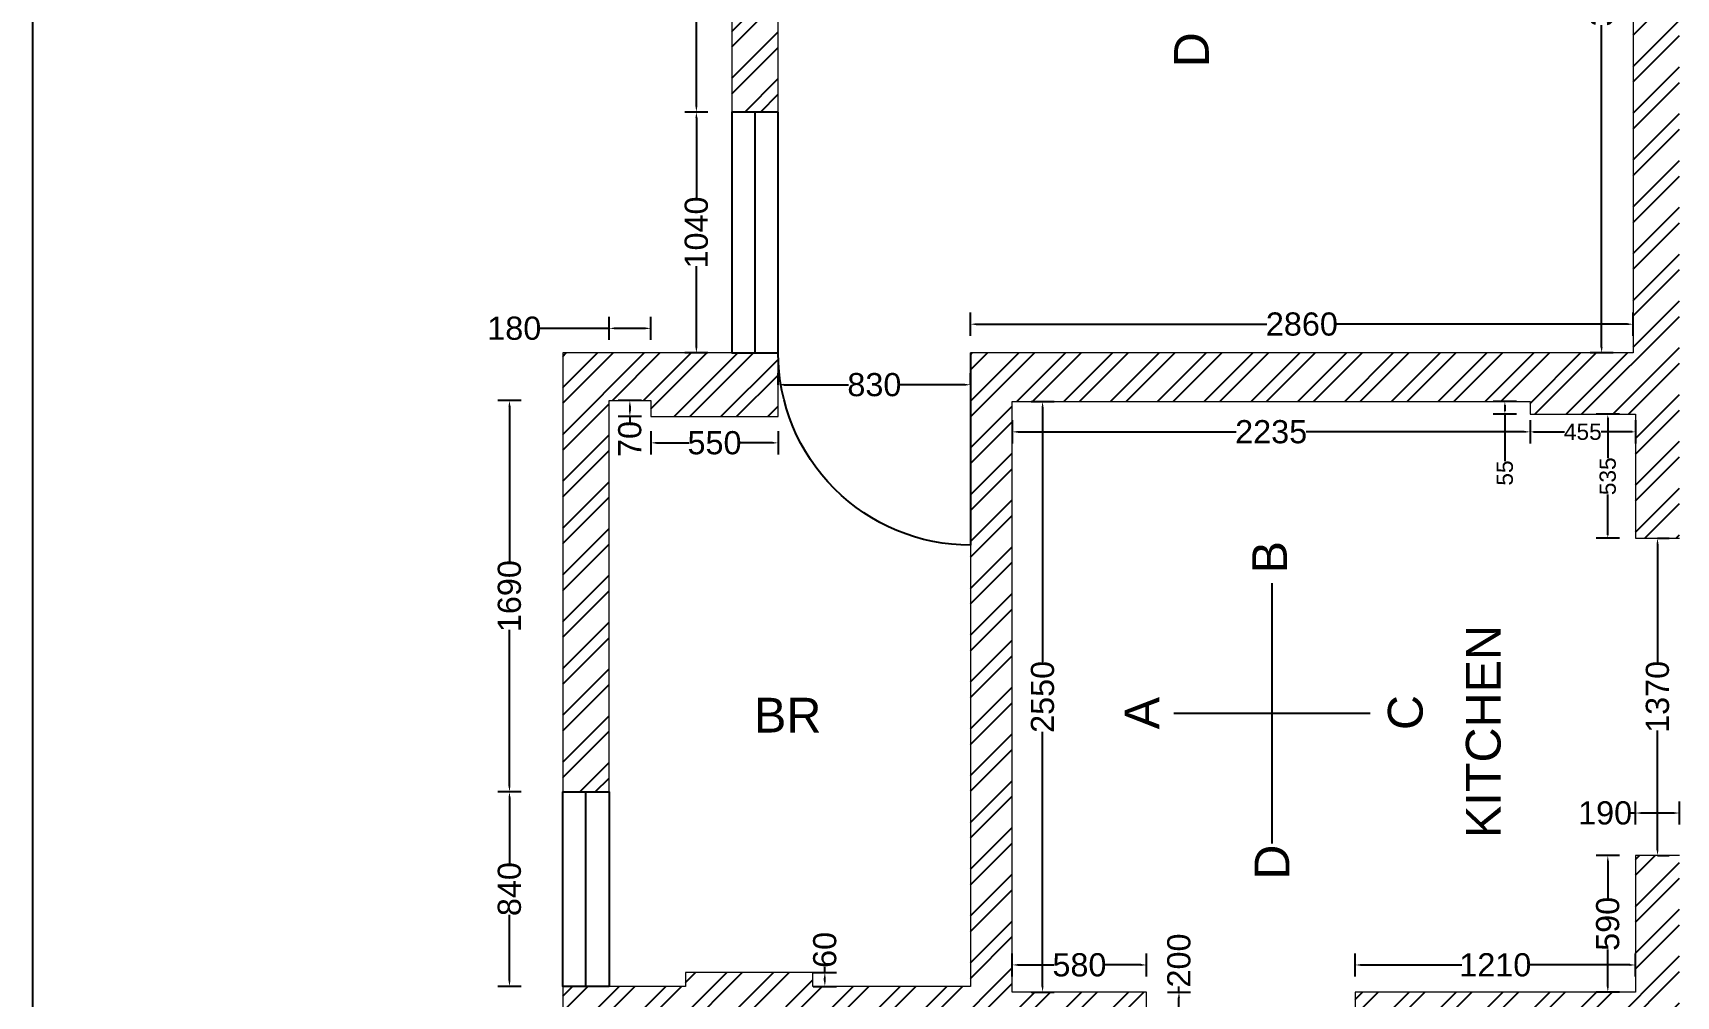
# Model space of a CAD drawing. Header units: millimetres. Extents: x 320648 to 374874, y 181010 to 214614.
# Drawn here: x 320648 to 327740, y 202021 to 206180 of the extents above; entities that cross this region are included whole.
import ezdxf

# ---------------------------------------------------------------- set-up
doc = ezdxf.new("R2010")
doc.units = ezdxf.units.MM
doc.layers.get('0').update_dxf_attribs({"color": 255})
doc.layers.get('Defpoints').update_dxf_attribs({"color": 2})
for name, color, linetype in [('DOOR', 1, 'Continuous'), ('E', 3, 'Continuous'), ('WINDOW', 5, 'Continuous')]:
    doc.layers.add(name, color=color, linetype=linetype)
doc.layers.add('ELIVATION', color=255, linetype='Continuous', lineweight=18)
doc.layers.add('LS_DR_ELECTRICAL', color=1, linetype='Continuous', lineweight=0)
doc.styles.get("Standard").update_dxf_attribs({"font": 'arial.ttf'})
doc.dimstyles.new('ISO-25', dxfattribs={"dimtxt": 100, "dimasz": 25, "dimexe": 50, "dimexo": 1, "dimtad": 0, "dimdec": 0, "dimdsep": 46, "dimtxsty": 'Standard', "dimcen": 2.5, "dimclrd": 2, "dimclre": 252, "dimclrt": 1, "dimadec": 0, "dimazin": 0, "dimtfac": 1, "dimtdec": 0, "dimtmove": 0, "dimatfit": 3, "dimfxl": 50, "dimfxlon": 1, "dimarcsym": 0})

# ---------------------------------------------------------------- blocks, each defined once
blk = doc.blocks.new('*D30')
at = {"layer": 'Defpoints', "color": 0, "ltscale": 2, "transparency": 16777216}
for p in [(324694.7, 204922.6), (324694.7, 204798.5), (327554.7, 204798.5)]:
    blk.add_point(p, dxfattribs=at)
at = {"layer": 'ELIVATION', "color": 252, "lineweight": -2, "ltscale": 2, "transparency": 16777216}
for p, q in [((324694.7, 204872.6), (324694.7, 204972.6)), ((327554.7, 204872.6), (327554.7, 204972.6))]:
    blk.add_line(p, q, dxfattribs=at)
at = {"layer": 'ELIVATION', "color": 2, "lineweight": -2, "ltscale": 2, "transparency": 16777216}
for p, q in [((324719.7, 204922.6), (325974.1, 204922.6)), ((327529.7, 204922.6), (326275.3, 204922.6))]:
    blk.add_line(p, q, dxfattribs=at)
at = {"layer": 'ELIVATION', "color": 2, "ltscale": 2, "transparency": 16777216}
for points in [[(324719.7, 204926.8), (324719.7, 204918.5), (324694.7, 204922.6)], [(327529.7, 204926.8), (327529.7, 204918.5), (327554.7, 204922.6)]]:
    blk.add_solid(points, dxfattribs=at)
at = {"layer": 'ELIVATION', "color": 1, "ltscale": 2, "transparency": 16777216, "insert": (326124.7, 204922.6), "char_height": 100, "attachment_point": 5}
blk.add_mtext('2860', dxfattribs=at)
blk = doc.blocks.new('*D31')
at = {"layer": 'Defpoints', "color": 0, "ltscale": 2, "transparency": 16777216}
for p in [(327554.7, 207928.5), (327418.4, 204798.5), (327554.7, 204798.5)]:
    blk.add_point(p, dxfattribs=at)
at = {"layer": 'ELIVATION', "color": 252, "lineweight": -2, "ltscale": 2, "transparency": 16777216}
for p, q in [((327468.4, 207928.5), (327368.4, 207928.5)), ((327468.4, 204798.5), (327368.4, 204798.5))]:
    blk.add_line(p, q, dxfattribs=at)
at = {"layer": 'ELIVATION', "color": 2, "lineweight": -2, "ltscale": 2, "transparency": 16777216}
for p, q in [((327418.4, 207903.5), (327418.4, 206513.3)), ((327418.4, 204823.5), (327418.4, 206213.8))]:
    blk.add_line(p, q, dxfattribs=at)
at = {"layer": 'ELIVATION', "color": 2, "ltscale": 2, "transparency": 16777216}
for points in [[(327414.2, 207903.5), (327422.6, 207903.5), (327418.4, 207928.5)], [(327414.2, 204823.5), (327422.6, 204823.5), (327418.4, 204798.5)]]:
    blk.add_solid(points, dxfattribs=at)
at = {"layer": 'ELIVATION', "color": 1, "ltscale": 2, "transparency": 16777216, "insert": (327418.4, 206363.5), "char_height": 100, "attachment_point": 5, "rotation": 90}
blk.add_mtext('3130', dxfattribs=at)
blk = doc.blocks.new('*D32')
at = {"layer": 'Defpoints', "color": 0, "ltscale": 2, "transparency": 16777216}
for p in [(323864.7, 204661), (324694.7, 204661), (324694.7, 204661)]:
    blk.add_point(p, dxfattribs=at)
at = {"layer": 'ELIVATION', "color": 252, "lineweight": -2, "ltscale": 2, "transparency": 16777216}
for p, q in [((323864.7, 204661), (323864.7, 204711)), ((324694.7, 204661), (324694.7, 204711))]:
    blk.add_line(p, q, dxfattribs=at)
at = {"layer": 'ELIVATION', "color": 2, "lineweight": -2, "ltscale": 2, "transparency": 16777216}
for p, q in [((323889.7, 204661), (324168.7, 204661)), ((324669.7, 204661), (324390.7, 204661))]:
    blk.add_line(p, q, dxfattribs=at)
at = {"layer": 'ELIVATION', "color": 2, "ltscale": 2, "transparency": 16777216}
for points in [[(323889.7, 204665.2), (323889.7, 204656.9), (323864.7, 204661)], [(324669.7, 204665.2), (324669.7, 204656.9), (324694.7, 204661)]]:
    blk.add_solid(points, dxfattribs=at)
at = {"layer": 'ELIVATION', "color": 1, "ltscale": 2, "transparency": 16777216, "insert": (324279.7, 204661), "char_height": 100, "attachment_point": 5}
blk.add_mtext('830', dxfattribs=at)
blk = doc.blocks.new('*D33')
at = {"layer": 'Defpoints', "color": 0, "ltscale": 2, "transparency": 16777216}
for p in [(323511.6, 205838.5), (323664.7, 205838.5), (323664.7, 204798.5)]:
    blk.add_point(p, dxfattribs=at)
at = {"layer": 'ELIVATION', "color": 252, "lineweight": -2, "ltscale": 2, "transparency": 16777216}
for p, q in [((323561.6, 205838.5), (323461.6, 205838.5)), ((323561.6, 204798.5), (323461.6, 204798.5))]:
    blk.add_line(p, q, dxfattribs=at)
at = {"layer": 'ELIVATION', "color": 2, "lineweight": -2, "ltscale": 2, "transparency": 16777216}
for p, q in [((323511.6, 205813.5), (323511.6, 205463.6)), ((323511.6, 204823.5), (323511.6, 205173.5))]:
    blk.add_line(p, q, dxfattribs=at)
at = {"layer": 'ELIVATION', "color": 2, "ltscale": 2, "transparency": 16777216}
for points in [[(323507.4, 205813.5), (323515.7, 205813.5), (323511.6, 205838.5)], [(323507.4, 204823.5), (323515.7, 204823.5), (323511.6, 204798.5)]]:
    blk.add_solid(points, dxfattribs=at)
at = {"layer": 'ELIVATION', "color": 1, "ltscale": 2, "transparency": 16777216, "insert": (323511.6, 205318.5), "char_height": 100, "attachment_point": 5, "rotation": 90}
blk.add_mtext('1040', dxfattribs=at)
blk = doc.blocks.new('*D34')
at = {"layer": 'Defpoints', "color": 0, "ltscale": 2, "transparency": 16777216}
for p in [(323664.7, 207653.5), (323511.6, 205838.5), (323664.7, 205838.5)]:
    blk.add_point(p, dxfattribs=at)
at = {"layer": 'ELIVATION', "color": 252, "lineweight": -2, "ltscale": 2, "transparency": 16777216}
for p, q in [((323561.6, 207653.5), (323461.6, 207653.5)), ((323561.6, 205838.5), (323461.6, 205838.5))]:
    blk.add_line(p, q, dxfattribs=at)
at = {"layer": 'ELIVATION', "color": 2, "lineweight": -2, "ltscale": 2, "transparency": 16777216}
for p, q in [((323511.6, 207628.5), (323511.6, 206891.6)), ((323511.6, 205863.5), (323511.6, 206600.4))]:
    blk.add_line(p, q, dxfattribs=at)
at = {"layer": 'ELIVATION', "color": 2, "ltscale": 2, "transparency": 16777216}
for points in [[(323507.4, 207628.5), (323515.7, 207628.5), (323511.6, 207653.5)], [(323507.4, 205863.5), (323515.7, 205863.5), (323511.6, 205838.5)]]:
    blk.add_solid(points, dxfattribs=at)
at = {"layer": 'ELIVATION', "color": 1, "ltscale": 2, "transparency": 16777216, "insert": (323511.6, 206746), "char_height": 100, "attachment_point": 5, "rotation": 90}
blk.add_mtext('1815', dxfattribs=at)
blk = doc.blocks.new('*D45')
at = {"layer": 'Defpoints', "color": 0, "ltscale": 2, "transparency": 16777216}
for p in [(323314.7, 204523.5), (323864.7, 204523.5), (323314.7, 204410.1)]:
    blk.add_point(p, dxfattribs=at)
at = {"layer": 'ELIVATION', "color": 252, "lineweight": -2, "ltscale": 2, "transparency": 16777216}
for p, q in [((323314.7, 204460.1), (323314.7, 204360.1)), ((323864.7, 204460.1), (323864.7, 204360.1))]:
    blk.add_line(p, q, dxfattribs=at)
at = {"layer": 'ELIVATION', "color": 2, "lineweight": -2, "ltscale": 2, "transparency": 16777216}
for p, q in [((323339.7, 204410.1), (323478.8, 204410.1)), ((323839.7, 204410.1), (323700.6, 204410.1))]:
    blk.add_line(p, q, dxfattribs=at)
at = {"layer": 'ELIVATION', "color": 2, "ltscale": 2, "transparency": 16777216}
for points in [[(323339.7, 204414.3), (323339.7, 204406), (323314.7, 204410.1)], [(323839.7, 204414.3), (323839.7, 204406), (323864.7, 204410.1)]]:
    blk.add_solid(points, dxfattribs=at)
at = {"layer": 'ELIVATION', "color": 1, "ltscale": 2, "transparency": 16777216, "insert": (323589.7, 204410.1), "char_height": 100, "attachment_point": 5}
blk.add_mtext('550', dxfattribs=at)
blk = doc.blocks.new('*D46')
at = {"layer": 'Defpoints', "color": 0, "ltscale": 2, "transparency": 16777216}
for p in [(323134.7, 204904.6), (323134.7, 204593.5), (323314.7, 204593.5)]:
    blk.add_point(p, dxfattribs=at)
at = {"layer": 'ELIVATION', "color": 2, "lineweight": -2, "ltscale": 2, "transparency": 16777216}
for p, q in [((323134.7, 204904.6), (322831.7, 204904.6)), ((323289.7, 204904.6), (323159.7, 204904.6))]:
    blk.add_line(p, q, dxfattribs=at)
at = {"layer": 'ELIVATION', "color": 252, "lineweight": -2, "ltscale": 2, "transparency": 16777216}
for p, q in [((323134.7, 204854.6), (323134.7, 204954.6)), ((323314.7, 204854.6), (323314.7, 204954.6))]:
    blk.add_line(p, q, dxfattribs=at)
at = {"layer": 'ELIVATION', "color": 2, "ltscale": 2, "transparency": 16777216}
for points in [[(323159.7, 204908.8), (323159.7, 204900.5), (323134.7, 204904.6)], [(323289.7, 204908.8), (323289.7, 204900.5), (323314.7, 204904.6)]]:
    blk.add_solid(points, dxfattribs=at)
at = {"layer": 'ELIVATION', "color": 1, "ltscale": 2, "transparency": 16777216, "insert": (322725.5, 204904.6), "char_height": 100, "attachment_point": 5}
blk.add_mtext('180', dxfattribs=at)
blk = doc.blocks.new('*D47')
at = {"layer": 'Defpoints', "color": 0, "ltscale": 2, "transparency": 16777216}
for p in [(323134.7, 204593.5), (322704.8, 202903.5), (323134.7, 202903.5)]:
    blk.add_point(p, dxfattribs=at)
at = {"layer": 'ELIVATION', "color": 252, "lineweight": -2, "ltscale": 2, "transparency": 16777216}
for p, q in [((322754.8, 204593.5), (322654.8, 204593.5)), ((322754.8, 202903.5), (322654.8, 202903.5))]:
    blk.add_line(p, q, dxfattribs=at)
at = {"layer": 'ELIVATION', "color": 2, "lineweight": -2, "ltscale": 2, "transparency": 16777216}
for p, q in [((322704.8, 204568.5), (322704.8, 203893.6)), ((322704.8, 202928.5), (322704.8, 203603.5))]:
    blk.add_line(p, q, dxfattribs=at)
at = {"layer": 'ELIVATION', "color": 2, "ltscale": 2, "transparency": 16777216}
for points in [[(322700.6, 204568.5), (322709, 204568.5), (322704.8, 204593.5)], [(322700.6, 202928.5), (322709, 202928.5), (322704.8, 202903.5)]]:
    blk.add_solid(points, dxfattribs=at)
at = {"layer": 'ELIVATION', "color": 1, "ltscale": 2, "transparency": 16777216, "insert": (322704.8, 203748.5), "char_height": 100, "attachment_point": 5, "rotation": 90}
blk.add_mtext('1690', dxfattribs=at)
blk = doc.blocks.new('*D48')
at = {"layer": 'Defpoints', "color": 0, "ltscale": 2, "transparency": 16777216}
for p in [(322704.8, 202903.5), (323134.7, 202903.5), (323134.7, 202063.5)]:
    blk.add_point(p, dxfattribs=at)
at = {"layer": 'ELIVATION', "color": 252, "lineweight": -2, "ltscale": 2, "transparency": 16777216}
for p, q in [((322754.8, 202903.5), (322654.8, 202903.5)), ((322754.8, 202063.5), (322654.8, 202063.5))]:
    blk.add_line(p, q, dxfattribs=at)
at = {"layer": 'ELIVATION', "color": 2, "lineweight": -2, "ltscale": 2, "transparency": 16777216}
for p, q in [((322704.8, 202878.5), (322704.8, 202594.5)), ((322704.8, 202088.5), (322704.8, 202372.5))]:
    blk.add_line(p, q, dxfattribs=at)
at = {"layer": 'ELIVATION', "color": 2, "ltscale": 2, "transparency": 16777216}
for points in [[(322700.6, 202878.5), (322709, 202878.5), (322704.8, 202903.5)], [(322700.6, 202088.5), (322709, 202088.5), (322704.8, 202063.5)]]:
    blk.add_solid(points, dxfattribs=at)
at = {"layer": 'ELIVATION', "color": 1, "ltscale": 2, "transparency": 16777216, "insert": (322704.8, 202483.5), "char_height": 100, "attachment_point": 5, "rotation": 90}
blk.add_mtext('840', dxfattribs=at)
blk = doc.blocks.new('*D49')
at = {"layer": 'Defpoints', "color": 0, "ltscale": 2, "transparency": 16777216}
for p in [(323134.7, 202063.5), (323464.7, 202063.5), (323464.7, 201669.8)]:
    blk.add_point(p, dxfattribs=at)
at = {"layer": 'ELIVATION', "color": 252, "lineweight": -2, "ltscale": 2, "transparency": 16777216}
for p, q in [((323134.7, 201719.8), (323134.7, 201619.8)), ((323464.7, 201719.8), (323464.7, 201619.8))]:
    blk.add_line(p, q, dxfattribs=at)
at = {"layer": 'ELIVATION', "color": 2, "lineweight": -2, "ltscale": 2, "transparency": 16777216}
for p, q in [((323159.7, 201669.8), (323188.8, 201669.8)), ((323439.7, 201669.8), (323410.6, 201669.8))]:
    blk.add_line(p, q, dxfattribs=at)
at = {"layer": 'ELIVATION', "color": 2, "ltscale": 2, "transparency": 16777216}
for points in [[(323159.7, 201674), (323159.7, 201665.6), (323134.7, 201669.8)], [(323439.7, 201674), (323439.7, 201665.6), (323464.7, 201669.8)]]:
    blk.add_solid(points, dxfattribs=at)
at = {"layer": 'ELIVATION', "color": 1, "ltscale": 2, "transparency": 16777216, "insert": (323299.7, 201669.8), "char_height": 100, "attachment_point": 5}
blk.add_mtext('330', dxfattribs=at)
blk = doc.blocks.new('*D50')
at = {"layer": 'Defpoints', "color": 0, "ltscale": 2, "transparency": 16777216}
for p in [(324014.7, 202063.5), (324694.7, 202063.5), (324694.7, 201669.8)]:
    blk.add_point(p, dxfattribs=at)
at = {"layer": 'ELIVATION', "color": 252, "lineweight": -2, "ltscale": 2, "transparency": 16777216}
for p, q in [((324014.7, 201719.8), (324014.7, 201619.8)), ((324694.7, 201719.8), (324694.7, 201619.8))]:
    blk.add_line(p, q, dxfattribs=at)
at = {"layer": 'ELIVATION', "color": 2, "lineweight": -2, "ltscale": 2, "transparency": 16777216}
for p, q in [((324039.7, 201669.8), (324243.5, 201669.8)), ((324669.7, 201669.8), (324465.9, 201669.8))]:
    blk.add_line(p, q, dxfattribs=at)
at = {"layer": 'ELIVATION', "color": 2, "ltscale": 2, "transparency": 16777216}
for points in [[(324039.7, 201674), (324039.7, 201665.6), (324014.7, 201669.8)], [(324669.7, 201674), (324669.7, 201665.6), (324694.7, 201669.8)]]:
    blk.add_solid(points, dxfattribs=at)
at = {"layer": 'ELIVATION', "color": 1, "ltscale": 2, "transparency": 16777216, "insert": (324354.7, 201669.8), "char_height": 100, "attachment_point": 5}
blk.add_mtext('680', dxfattribs=at)
blk = doc.blocks.new('*D51')
at = {"layer": 'Defpoints', "color": 0, "ltscale": 2, "transparency": 16777216}
for p in [(324014.7, 202123.5), (324014.7, 202063.5), (324065.9, 202123.5)]:
    blk.add_point(p, dxfattribs=at)
at = {"layer": 'ELIVATION', "color": 2, "lineweight": -2, "ltscale": 2, "transparency": 16777216}
for p, q in [((324065.9, 202123.5), (324065.9, 202148.5)), ((324065.9, 202088.5), (324065.9, 202098.5))]:
    blk.add_line(p, q, dxfattribs=at)
at = {"layer": 'ELIVATION', "color": 252, "lineweight": -2, "ltscale": 2, "transparency": 16777216}
for p, q in [((324015.9, 202123.5), (324115.9, 202123.5)), ((324015.9, 202063.5), (324115.9, 202063.5))]:
    blk.add_line(p, q, dxfattribs=at)
at = {"layer": 'ELIVATION', "color": 2, "ltscale": 2, "transparency": 16777216}
for points in [[(324061.7, 202098.5), (324070, 202098.5), (324065.9, 202123.5)], [(324061.7, 202088.5), (324070, 202088.5), (324065.9, 202063.5)]]:
    blk.add_solid(points, dxfattribs=at)
at = {"layer": 'ELIVATION', "color": 1, "ltscale": 2, "transparency": 16777216, "insert": (324065.9, 202220.9), "char_height": 100, "attachment_point": 5, "rotation": 90}
blk.add_mtext('60', dxfattribs=at)
blk = doc.blocks.new('*D52')
at = {"layer": 'Defpoints', "color": 0, "ltscale": 2, "transparency": 16777216}
for p in [(323314.7, 204593.5), (323224.4, 204523.5), (323314.7, 204523.5)]:
    blk.add_point(p, dxfattribs=at)
at = {"layer": 'ELIVATION', "color": 252, "lineweight": -2, "ltscale": 2, "transparency": 16777216}
for p, q in [((323274.4, 204593.5), (323174.4, 204593.5)), ((323274.4, 204523.5), (323174.4, 204523.5))]:
    blk.add_line(p, q, dxfattribs=at)
at = {"layer": 'ELIVATION', "color": 2, "lineweight": -2, "ltscale": 2, "transparency": 16777216}
for p, q in [((323224.4, 204568.5), (323224.4, 204548.5)), ((323224.4, 204523.5), (323224.4, 204498.5))]:
    blk.add_line(p, q, dxfattribs=at)
at = {"layer": 'ELIVATION', "color": 2, "ltscale": 2, "transparency": 16777216}
for points in [[(323220.2, 204568.5), (323228.5, 204568.5), (323224.4, 204593.5)], [(323220.2, 204548.5), (323228.5, 204548.5), (323224.4, 204523.5)]]:
    blk.add_solid(points, dxfattribs=at)
at = {"layer": 'ELIVATION', "color": 1, "ltscale": 2, "transparency": 16777216, "insert": (323224.4, 204426.9), "char_height": 100, "attachment_point": 5, "rotation": 90}
blk.add_mtext('70', dxfattribs=at)
blk = doc.blocks.new('*D53')
at = {"layer": 'Defpoints', "color": 0, "ltscale": 2, "transparency": 16777216}
for p in [(324874.7, 204588.5), (325005.7, 204588.5), (324874.7, 202038.5)]:
    blk.add_point(p, dxfattribs=at)
at = {"layer": 'ELIVATION', "color": 252, "lineweight": -2, "ltscale": 2, "transparency": 16777216}
for p, q in [((324955.7, 204588.5), (325055.7, 204588.5)), ((324955.7, 202038.5), (325055.7, 202038.5))]:
    blk.add_line(p, q, dxfattribs=at)
at = {"layer": 'ELIVATION', "color": 2, "lineweight": -2, "ltscale": 2, "transparency": 16777216}
for p, q in [((325005.7, 204563.5), (325005.7, 203464.2)), ((325005.7, 202063.5), (325005.7, 203162.9))]:
    blk.add_line(p, q, dxfattribs=at)
at = {"layer": 'ELIVATION', "color": 2, "ltscale": 2, "transparency": 16777216}
for points in [[(325001.5, 204563.5), (325009.9, 204563.5), (325005.7, 204588.5)], [(325001.5, 202063.5), (325009.9, 202063.5), (325005.7, 202038.5)]]:
    blk.add_solid(points, dxfattribs=at)
at = {"layer": 'ELIVATION', "color": 1, "ltscale": 2, "transparency": 16777216, "insert": (325005.7, 203313.5), "char_height": 100, "attachment_point": 5, "rotation": 90}
blk.add_mtext('2550', dxfattribs=at)
blk = doc.blocks.new('*D54')
at = {"layer": 'Defpoints', "color": 0, "ltscale": 2, "transparency": 16777216}
for p in [(327109.7, 204533.5), (327564.7, 204533.5), (327109.7, 204457.7)]:
    blk.add_point(p, dxfattribs=at)
at = {"layer": 'ELIVATION', "color": 252, "lineweight": -2, "ltscale": 2, "transparency": 16777216}
for p, q in [((327109.7, 204507.7), (327109.7, 204407.7)), ((327564.7, 204507.7), (327564.7, 204407.7))]:
    blk.add_line(p, q, dxfattribs=at)
at = {"layer": 'ELIVATION', "color": 2, "lineweight": -2, "ltscale": 2, "transparency": 16777216}
for p, q in [((327124.7, 204457.7), (327257.6, 204457.7)), ((327549.7, 204457.7), (327416.8, 204457.7))]:
    blk.add_line(p, q, dxfattribs=at)
at = {"layer": 'ELIVATION', "color": 2, "ltscale": 2, "transparency": 16777216}
for points in [[(327124.7, 204460.2), (327124.7, 204455.2), (327109.7, 204457.7)], [(327549.7, 204460.2), (327549.7, 204455.2), (327564.7, 204457.7)]]:
    blk.add_solid(points, dxfattribs=at)
at = {"layer": 'ELIVATION', "color": 1, "ltscale": 2, "transparency": 16777216, "insert": (327337.2, 204457.7), "char_height": 70, "attachment_point": 5}
blk.add_mtext('455', dxfattribs=at)
blk = doc.blocks.new('*D55')
at = {"layer": 'Defpoints', "color": 0, "ltscale": 2, "transparency": 16777216}
for p in [(324874.7, 204588.5), (327109.7, 204588.5), (324874.7, 204457.7)]:
    blk.add_point(p, dxfattribs=at)
at = {"layer": 'ELIVATION', "color": 252, "lineweight": -2, "ltscale": 2, "transparency": 16777216}
for p, q in [((324874.7, 204507.7), (324874.7, 204407.7)), ((327109.7, 204507.7), (327109.7, 204407.7))]:
    blk.add_line(p, q, dxfattribs=at)
at = {"layer": 'ELIVATION', "color": 2, "lineweight": -2, "ltscale": 2, "transparency": 16777216}
for p, q in [((324899.7, 204457.7), (325841, 204457.7)), ((327084.7, 204457.7), (326143.4, 204457.7))]:
    blk.add_line(p, q, dxfattribs=at)
at = {"layer": 'ELIVATION', "color": 2, "ltscale": 2, "transparency": 16777216}
for points in [[(324899.7, 204461.9), (324899.7, 204453.5), (324874.7, 204457.7)], [(327084.7, 204461.9), (327084.7, 204453.5), (327109.7, 204457.7)]]:
    blk.add_solid(points, dxfattribs=at)
at = {"layer": 'ELIVATION', "color": 1, "ltscale": 2, "transparency": 16777216, "insert": (325992.2, 204457.7), "char_height": 100, "attachment_point": 5}
blk.add_mtext('2235', dxfattribs=at)
blk = doc.blocks.new('*D56')
at = {"layer": 'Defpoints', "color": 0, "ltscale": 2, "transparency": 16777216}
for p in [(327000.8, 204588.5), (327109.7, 204588.5), (327109.7, 204533.5)]:
    blk.add_point(p, dxfattribs=at)
at = {"layer": 'ELIVATION', "color": 252, "lineweight": -2, "ltscale": 2, "transparency": 16777216}
for p, q in [((327050.8, 204588.5), (326950.8, 204588.5)), ((327050.8, 204533.5), (326950.8, 204533.5))]:
    blk.add_line(p, q, dxfattribs=at)
at = {"layer": 'ELIVATION', "color": 2, "lineweight": -2, "ltscale": 2, "transparency": 16777216}
for p, q in [((327000.8, 204573.5), (327000.8, 204548.5)), ((327000.8, 204533.5), (327000.8, 204330.9))]:
    blk.add_line(p, q, dxfattribs=at)
at = {"layer": 'ELIVATION', "color": 2, "ltscale": 2, "transparency": 16777216}
for points in [[(326998.3, 204573.5), (327003.3, 204573.5), (327000.8, 204588.5)], [(326998.3, 204548.5), (327003.3, 204548.5), (327000.8, 204533.5)]]:
    blk.add_solid(points, dxfattribs=at)
at = {"layer": 'ELIVATION', "color": 1, "ltscale": 2, "transparency": 16777216, "insert": (327000.8, 204279.9), "char_height": 70, "attachment_point": 5, "rotation": 90}
blk.add_mtext('55', dxfattribs=at)
blk = doc.blocks.new('*D57')
at = {"layer": 'Defpoints', "color": 0, "ltscale": 2, "transparency": 16777216}
for p in [(327445, 204533.5), (327564.7, 204533.5), (327564.7, 203998.5)]:
    blk.add_point(p, dxfattribs=at)
at = {"layer": 'ELIVATION', "color": 252, "lineweight": -2, "ltscale": 2, "transparency": 16777216}
for p, q in [((327495, 204533.5), (327395, 204533.5)), ((327495, 203998.5), (327395, 203998.5))]:
    blk.add_line(p, q, dxfattribs=at)
at = {"layer": 'ELIVATION', "color": 2, "lineweight": -2, "ltscale": 2, "transparency": 16777216}
for p, q in [((327445, 204518.5), (327445, 204344.2)), ((327445, 204013.5), (327445, 204187.8))]:
    blk.add_line(p, q, dxfattribs=at)
at = {"layer": 'ELIVATION', "color": 2, "ltscale": 2, "transparency": 16777216}
for points in [[(327442.5, 204518.5), (327447.5, 204518.5), (327445, 204533.5)], [(327442.5, 204013.5), (327447.5, 204013.5), (327445, 203998.5)]]:
    blk.add_solid(points, dxfattribs=at)
at = {"layer": 'ELIVATION', "color": 1, "ltscale": 2, "transparency": 16777216, "insert": (327445, 204266), "char_height": 70, "attachment_point": 5, "rotation": 90}
blk.add_mtext('535', dxfattribs=at)
blk = doc.blocks.new('*D58')
at = {"layer": 'Defpoints', "color": 0, "ltscale": 2, "transparency": 16777216}
for p in [(324874.7, 202156), (324874.7, 202038.5), (325454.7, 202038.5)]:
    blk.add_point(p, dxfattribs=at)
at = {"layer": 'ELIVATION', "color": 252, "lineweight": -2, "ltscale": 2, "transparency": 16777216}
for p, q in [((324874.7, 202106), (324874.7, 202206)), ((325454.7, 202106), (325454.7, 202206))]:
    blk.add_line(p, q, dxfattribs=at)
at = {"layer": 'ELIVATION', "color": 2, "lineweight": -2, "ltscale": 2, "transparency": 16777216}
for p, q in [((324899.7, 202156), (325053.8, 202156)), ((325429.7, 202156), (325275.6, 202156))]:
    blk.add_line(p, q, dxfattribs=at)
at = {"layer": 'ELIVATION', "color": 2, "ltscale": 2, "transparency": 16777216}
for points in [[(324899.7, 202160.2), (324899.7, 202151.9), (324874.7, 202156)], [(325429.7, 202160.2), (325429.7, 202151.9), (325454.7, 202156)]]:
    blk.add_solid(points, dxfattribs=at)
at = {"layer": 'ELIVATION', "color": 1, "ltscale": 2, "transparency": 16777216, "insert": (325164.7, 202156), "char_height": 100, "attachment_point": 5}
blk.add_mtext('580', dxfattribs=at)
blk = doc.blocks.new('*D60')
at = {"layer": 'Defpoints', "color": 0, "ltscale": 2, "transparency": 16777216}
for p in [(326354.7, 202156), (326354.7, 202038.5), (327564.7, 202038.5)]:
    blk.add_point(p, dxfattribs=at)
at = {"layer": 'ELIVATION', "color": 252, "lineweight": -2, "ltscale": 2, "transparency": 16777216}
for p, q in [((326354.7, 202106), (326354.7, 202206)), ((327564.7, 202106), (327564.7, 202206))]:
    blk.add_line(p, q, dxfattribs=at)
at = {"layer": 'ELIVATION', "color": 2, "lineweight": -2, "ltscale": 2, "transparency": 16777216}
for p, q in [((326379.7, 202156), (326814.6, 202156)), ((327539.7, 202156), (327104.8, 202156))]:
    blk.add_line(p, q, dxfattribs=at)
at = {"layer": 'ELIVATION', "color": 2, "ltscale": 2, "transparency": 16777216}
for points in [[(326379.7, 202160.2), (326379.7, 202151.9), (326354.7, 202156)], [(327539.7, 202160.2), (327539.7, 202151.9), (327564.7, 202156)]]:
    blk.add_solid(points, dxfattribs=at)
at = {"layer": 'ELIVATION', "color": 1, "ltscale": 2, "transparency": 16777216, "insert": (326959.7, 202156), "char_height": 100, "attachment_point": 5}
blk.add_mtext('1210', dxfattribs=at)
blk = doc.blocks.new('*D61')
at = {"layer": 'Defpoints', "color": 0, "ltscale": 2, "transparency": 16777216}
for p in [(327445, 202628.5), (327564.7, 202628.5), (327564.7, 202038.5)]:
    blk.add_point(p, dxfattribs=at)
at = {"layer": 'ELIVATION', "color": 252, "lineweight": -2, "ltscale": 2, "transparency": 16777216}
for p, q in [((327495, 202628.5), (327395, 202628.5)), ((327495, 202038.5), (327395, 202038.5))]:
    blk.add_line(p, q, dxfattribs=at)
at = {"layer": 'ELIVATION', "color": 2, "lineweight": -2, "ltscale": 2, "transparency": 16777216}
for p, q in [((327445, 202603.5), (327445, 202444.5)), ((327445, 202063.5), (327445, 202222.6))]:
    blk.add_line(p, q, dxfattribs=at)
at = {"layer": 'ELIVATION', "color": 2, "ltscale": 2, "transparency": 16777216}
for points in [[(327440.9, 202603.5), (327449.2, 202603.5), (327445, 202628.5)], [(327440.9, 202063.5), (327449.2, 202063.5), (327445, 202038.5)]]:
    blk.add_solid(points, dxfattribs=at)
at = {"layer": 'ELIVATION', "color": 1, "ltscale": 2, "transparency": 16777216, "insert": (327445, 202333.5), "char_height": 100, "attachment_point": 5, "rotation": 90}
blk.add_mtext('590', dxfattribs=at)
blk = doc.blocks.new('*D62')
at = {"layer": 'Defpoints', "color": 0, "ltscale": 2, "transparency": 16777216}
for p in [(327659.7, 203998.5), (327659.7, 203998.5), (327659.7, 202628.5)]:
    blk.add_point(p, dxfattribs=at)
at = {"layer": 'ELIVATION', "color": 252, "lineweight": -2, "ltscale": 2, "transparency": 16777216}
for p, q in [((327659.7, 203998.5), (327709.7, 203998.5)), ((327659.7, 202628.5), (327709.7, 202628.5))]:
    blk.add_line(p, q, dxfattribs=at)
at = {"layer": 'ELIVATION', "color": 2, "lineweight": -2, "ltscale": 2, "transparency": 16777216}
for p, q in [((327659.7, 203973.5), (327659.7, 203458.6)), ((327659.7, 202653.5), (327659.7, 203168.5))]:
    blk.add_line(p, q, dxfattribs=at)
at = {"layer": 'ELIVATION', "color": 2, "ltscale": 2, "transparency": 16777216}
for points in [[(327655.5, 203973.5), (327663.9, 203973.5), (327659.7, 203998.5)], [(327655.5, 202653.5), (327663.9, 202653.5), (327659.7, 202628.5)]]:
    blk.add_solid(points, dxfattribs=at)
at = {"layer": 'ELIVATION', "color": 1, "ltscale": 2, "transparency": 16777216, "insert": (327659.7, 203313.5), "char_height": 100, "attachment_point": 5, "rotation": 90}
blk.add_mtext('1370', dxfattribs=at)
blk = doc.blocks.new('*D63')
at = {"layer": 'Defpoints', "color": 0, "ltscale": 2, "transparency": 16777216}
for p in [(327564.7, 202812), (327564.7, 202628.5), (327754.7, 202628.5)]:
    blk.add_point(p, dxfattribs=at)
at = {"layer": 'ELIVATION', "color": 252, "lineweight": -2, "ltscale": 2, "transparency": 16777216}
for p, q in [((327564.7, 202762), (327564.7, 202862)), ((327754.7, 202762), (327754.7, 202862))]:
    blk.add_line(p, q, dxfattribs=at)
at = {"layer": 'ELIVATION', "color": 2, "lineweight": -2, "ltscale": 2, "transparency": 16777216}
for p, q in [((327564.7, 202812), (327539.7, 202812)), ((327729.7, 202812), (327589.7, 202812))]:
    blk.add_line(p, q, dxfattribs=at)
at = {"layer": 'ELIVATION', "color": 2, "ltscale": 2, "transparency": 16777216}
for points in [[(327589.7, 202816.2), (327589.7, 202807.9), (327564.7, 202812)], [(327729.7, 202816.2), (327729.7, 202807.9), (327754.7, 202812)]]:
    blk.add_solid(points, dxfattribs=at)
at = {"layer": 'ELIVATION', "color": 1, "ltscale": 2, "transparency": 16777216, "insert": (327433.5, 202812), "char_height": 100, "attachment_point": 5}
blk.add_mtext('190', dxfattribs=at)
blk = doc.blocks.new('*D332')
at = {"layer": 'Defpoints', "color": 0, "ltscale": 2, "transparency": 16777216}
for p in [(325391.2, 202038.5), (325594.2, 202038.5), (325391.2, 201838.5)]:
    blk.add_point(p, dxfattribs=at)
at = {"layer": 'LS_DR_ELECTRICAL', "color": 2, "lineweight": -2, "ltscale": 2, "transparency": 16777216}
for p, q in [((325594.2, 202038.5), (325594.2, 202063.5)), ((325594.2, 201863.5), (325594.2, 202013.5))]:
    blk.add_line(p, q, dxfattribs=at)
at = {"layer": 'LS_DR_ELECTRICAL', "color": 252, "lineweight": -2, "ltscale": 2, "transparency": 16777216}
for p, q in [((325544.2, 202038.5), (325644.2, 202038.5)), ((325544.2, 201838.5), (325644.2, 201838.5))]:
    blk.add_line(p, q, dxfattribs=at)
at = {"layer": 'LS_DR_ELECTRICAL', "color": 2, "ltscale": 2, "transparency": 16777216}
for points in [[(325590, 202013.5), (325598.4, 202013.5), (325594.2, 202038.5)], [(325590, 201863.5), (325598.4, 201863.5), (325594.2, 201838.5)]]:
    blk.add_solid(points, dxfattribs=at)
at = {"layer": 'LS_DR_ELECTRICAL', "color": 1, "ltscale": 2, "transparency": 16777216, "insert": (325594.2, 202175.3), "char_height": 100, "attachment_point": 5, "rotation": 90}
blk.add_mtext('200', dxfattribs=at)
blk = doc.blocks.new('*D338')
at = {"layer": 'Defpoints', "color": 0, "ltscale": 2, "transparency": 16777216}
for p in [(323464.7, 202123.5), (324014.7, 202123.5), (324014.7, 201669.8)]:
    blk.add_point(p, dxfattribs=at)
at = {"layer": 'LS_DR_ELECTRICAL', "color": 252, "lineweight": -2, "ltscale": 2, "transparency": 16777216}
for p, q in [((323464.7, 201719.8), (323464.7, 201619.8)), ((324014.7, 201719.8), (324014.7, 201619.8))]:
    blk.add_line(p, q, dxfattribs=at)
at = {"layer": 'LS_DR_ELECTRICAL', "color": 2, "lineweight": -2, "ltscale": 2, "transparency": 16777216}
for p, q in [((323489.7, 201669.8), (323628.8, 201669.8)), ((323989.7, 201669.8), (323850.6, 201669.8))]:
    blk.add_line(p, q, dxfattribs=at)
at = {"layer": 'LS_DR_ELECTRICAL', "color": 2, "ltscale": 2, "transparency": 16777216}
for points in [[(323489.7, 201674), (323489.7, 201665.6), (323464.7, 201669.8)], [(323989.7, 201674), (323989.7, 201665.6), (324014.7, 201669.8)]]:
    blk.add_solid(points, dxfattribs=at)
at = {"layer": 'LS_DR_ELECTRICAL', "color": 1, "ltscale": 2, "transparency": 16777216, "insert": (323739.7, 201669.8), "char_height": 100, "attachment_point": 5}
blk.add_mtext('550', dxfattribs=at)

msp = doc.modelspace()

# ---------------------------------------------------------------- hatches: boundary and pattern name
at = {"layer": 'DOOR', "ltscale": 15}
h = msp.add_hatch(dxfattribs=at)
h.set_pattern_fill('ANSI32', color=251, scale=15)
h.set_pattern_definition([(45, (-18938.19, 57355.5), (-101.02788, 101.02788), []), (45, (-18870.83, 57355.5), (-101.02788, 101.02788), [])])
h.paths.add_polyline_path([(327754.7, 209918.5), (327754.7, 210118.5), (327554.7, 210118.5), (327554.7, 209782), (326804.7, 209782), (326804.7, 209598.5), (326804.7, 209088.5), (326804.7, 208888.5), (327124.7, 208888.5), (327124.7, 208828.5), (327754.7, 208828.5)])
h.paths.add_polyline_path([(324654.7, 209088.5), (323944.7, 209088.5), (323944.7, 209838.5), (323944.7, 210021.5), (323664.7, 210021.5), (323664.7, 208533.5), (323864.7, 208533.5), (323864.7, 208813.5), (324334.7, 208813.5), (324334.7, 208888.5), (324654.7, 208888.5)])
h.paths.add_polyline_path([(323864.7, 207653.5), (323664.7, 207653.5), (323664.7, 205838.5), (323864.7, 205838.5)], flags=17)
h.paths.add_polyline_path([(323134.7, 204593.5), (323314.7, 204593.5), (323314.7, 204523.5), (323864.7, 204523.5), (323864.7, 204798.5), (323664.7, 204798.5), (322934.7, 204798.5), (322934.7, 202903.5), (323134.7, 202903.5)], flags=17)
h.paths.add_polyline_path([(325454.7, 202038.5), (324874.7, 202038.5), (324874.7, 204588.5), (327109.7, 204588.5), (327109.7, 204533.5), (327564.7, 204533.5), (327564.7, 203998.5), (327754.7, 203998.5), (327754.7, 207928.5), (327554.7, 207928.5), (327554.7, 204798.5), (324694.7, 204798.5), (324694.7, 202063.5), (324014.7, 202063.5), (324014.7, 202123.5), (323464.7, 202123.5), (323464.7, 202063.5), (323134.7, 202063.5), (322934.7, 202063.5), (322934.7, 201838.5), (324694.7, 201838.5), (324889.7, 201838.5), (325454.7, 201838.5)])
h.paths.add_polyline_path([(327754.7, 202628.5), (327564.7, 202628.5), (327564.7, 202038.5), (326354.7, 202038.5), (326354.7, 201838.5), (327564.7, 201838.5), (327564.7, 200518.5), (324889.7, 200518.5), (324694.7, 200518.5), (324694.7, 200308.5), (327754.7, 200308.5), (327754.7, 200508.5)])
h.paths.add_polyline_path([(330301.7, 200593.5), (330301.7, 200908.5), (330121.7, 200908.5), (330121.7, 200508.5), (328331.7, 200508.5), (328331.7, 200308.5), (330301.7, 200308.5)])

# ---------------------------------------------------------------- linework, layer by layer
at = {"color": 1}
for p, q in [((325996.2, 202680.8), (325996.2, 203805.1)), ((325572.3, 203242.9), (326420.1, 203242.9))]:
    msp.add_line(p, q, dxfattribs=at)
at = {"layer": 'DOOR', "ltscale": 2}
msp.add_lwpolyline([(324694.7, 204798.5), (324694.7, 203968.5, -0.414214), (323864.7, 204798.5)], format="xyb", dxfattribs=at)
at = {"layer": 'E', "ltscale": 2}
msp.add_lwpolyline([(320647.8, 214614.1), (374874.4, 214614.1), (374874.4, 181009.7), (320647.8, 181009.7)], close=True, dxfattribs=at)
at = {"layer": 'ELIVATION', "ltscale": 2}
for points in [[(331729.7, 210118.5), (327554.7, 210118.5), (327554.7, 209782), (326804.7, 209782), (324621.6, 210209.2), (324273.1, 209671.5), (323944.7, 210021.5), (323664.7, 210021.5), (323664.7, 204798.5), (322934.7, 204798.5), (322934.7, 201838.5), (324694.7, 201838.5), (324694.7, 200308.5), (330301.7, 200308.5)], [(327554.7, 207928.5), (327554.7, 204798.5), (324694.7, 204798.5), (324694.7, 202063.5), (324014.7, 202063.5), (324014.7, 202123.5), (323464.7, 202123.5), (323464.7, 202063.5), (323134.7, 202063.5), (323134.7, 204593.5), (323314.7, 204593.5), (323314.7, 204523.5), (323864.7, 204523.5), (323864.7, 204798.5), (323864.7, 208813.5)], [(327754.7, 202628.5), (327564.7, 202628.5), (327564.7, 202038.5), (326354.7, 202038.5), (326354.7, 201838.5), (327564.7, 201838.5), (327564.7, 200518.5), (324889.7, 200518.5), (324889.7, 201838.5), (325454.7, 201838.5), (325454.7, 202038.5), (324874.7, 202038.5), (324874.7, 204588.5), (327109.7, 204588.5), (327109.7, 204533.5), (327564.7, 204533.5), (327564.7, 203998.5), (327754.7, 203998.5)]]:
    msp.add_lwpolyline(points, dxfattribs=at)
at = {"layer": 'WINDOW', "ltscale": 2}
for points in [[(323864.7, 205838.5), (323664.7, 205838.5), (323664.7, 204798.5), (323864.7, 204798.5)], [(323134.7, 202063.5), (322934.7, 202063.5), (322934.7, 202903.5), (323134.7, 202903.5)]]:
    msp.add_lwpolyline(points, close=True, dxfattribs=at)
for points in [[(323764.7, 204798.5), (323764.7, 205838.5)], [(323034.7, 202063.5), (323034.7, 202903.5)]]:
    msp.add_lwpolyline(points, dxfattribs=at)

# ---------------------------------------------------------------- texts
at = {"color": 1, "char_height": 150, "attachment_point": 1, "rotation": 90}
for s, width, insert in [('D', 200.473, (325573.2, 206031.6)), ('B', 318.232, (325910.5, 203846.6)), ('KITCHEN', 3830.573, (326832.6, 202704.1)), ('A', 340.278, (325359.3, 203173.3)), ('C', 449.666, (326496, 203170.1)), ('D', 200.473, (325920.6, 202524.3))]:
    msp.add_mtext_dynamic_manual_height_columns(s, width=width, gutter_width=12.5, heights=[0], dxfattribs=dict(at, insert=insert))
at = {"color": 1, "insert": (323760.1, 203309.6), "char_height": 150, "attachment_point": 1}
msp.add_mtext_dynamic_manual_height_columns('BR', width=3830.573, gutter_width=12.5, heights=[0], dxfattribs=at)

# ---------------------------------------------------------------- dimensions: what is measured, and where the dimension line sits
at = {"layer": 'ELIVATION', "ltscale": 2}
for base, p1, p2, picture, middle in [((327418.4, 204798.5), (327554.7, 207928.5), (327554.7, 204798.5), '*D31', (327418.4, 206363.5)), ((323511.6, 205838.5), (323664.7, 207653.5), (323664.7, 205838.5), '*D34', (323511.6, 206746)), ((323511.6, 205838.5), (323664.7, 204798.5), (323664.7, 205838.5), '*D33', (323511.6, 205318.5)), ((322704.8, 202903.5), (323134.7, 204593.5), (323134.7, 202903.5), '*D47', (322704.8, 203748.5)), ((323224.4, 204523.5), (323314.7, 204593.5), (323314.7, 204523.5), '*D52', (323224.4, 204426.9)), ((325005.7, 204588.5), (324874.7, 202038.5), (324874.7, 204588.5), '*D53', (325005.7, 203313.5)), ((327659.7, 203998.5), (327659.7, 202628.5), (327659.7, 203998.5), '*D62', (327659.7, 203313.5)), ((322704.8, 202903.5), (323134.7, 202063.5), (323134.7, 202903.5), '*D48', (322704.8, 202483.5)), ((327445, 202628.5), (327564.7, 202038.5), (327564.7, 202628.5), '*D61', (327445, 202333.5)), ((324065.9, 202123.5), (324014.7, 202063.5), (324014.7, 202123.5), '*D51', (324065.9, 202220.9))]:
    dim = msp.add_linear_dim(base=base, p1=p1, p2=p2, angle=90, dimstyle='ISO-25', dxfattribs=at)
    dim.commit()
    dim.dimension.update_dxf_attribs({"geometry": picture, "text_midpoint": middle})
dim = msp.add_linear_dim(base=(323134.7, 204904.6), p1=(323314.7, 204593.5), p2=(323134.7, 204593.5), dimstyle='ISO-25', dxfattribs=at)
dim.commit()
dim.dimension.update_dxf_attribs({"geometry": '*D46', "text_midpoint": (322725.5, 204904.6), "dimtype": 160})
for base, p1, p2, picture, middle in [((324694.7, 204922.6), (327554.7, 204798.5), (324694.7, 204798.5), '*D30', (326124.7, 204922.6)), ((324694.7, 204661), (323864.7, 204661), (324694.7, 204661), '*D32', (324279.7, 204661)), ((324874.7, 204457.7), (327109.7, 204588.5), (324874.7, 204588.5), '*D55', (325992.2, 204457.7)), ((323314.7, 204410.1), (323864.7, 204523.5), (323314.7, 204523.5), '*D45', (323589.7, 204410.1)), ((327564.7, 202812), (327754.7, 202628.5), (327564.7, 202628.5), '*D63', (327433.5, 202812)), ((324874.7, 202156), (325454.7, 202038.5), (324874.7, 202038.5), '*D58', (325164.7, 202156)), ((326354.7, 202156), (327564.7, 202038.5), (326354.7, 202038.5), '*D60', (326959.7, 202156)), ((323464.7, 201669.8), (323134.7, 202063.5), (323464.7, 202063.5), '*D49', (323299.7, 201669.8)), ((324694.7, 201669.8), (324014.7, 202063.5), (324694.7, 202063.5), '*D50', (324354.7, 201669.8))]:
    dim = msp.add_linear_dim(base=base, p1=p1, p2=p2, dimstyle='ISO-25', dxfattribs=at)
    dim.commit()
    dim.dimension.update_dxf_attribs({"geometry": picture, "text_midpoint": middle})
dim = msp.add_linear_dim(base=(327000.8, 204588.5), p1=(327109.7, 204533.5), p2=(327109.7, 204588.5), angle=90, dimstyle='ISO-25', override={"dimtxt": 70, "dimasz": 15}, dxfattribs=at)
dim.commit()
dim.dimension.update_dxf_attribs({"geometry": '*D56', "text_midpoint": (327000.8, 204279.9), "dimtype": 160})
dim = msp.add_linear_dim(base=(327109.7, 204457.7), p1=(327564.7, 204533.5), p2=(327109.7, 204533.5), dimstyle='ISO-25', override={"dimtxt": 70, "dimasz": 15}, dxfattribs=at)
dim.commit()
dim.dimension.update_dxf_attribs({"geometry": '*D54', "text_midpoint": (327337.2, 204457.7)})
dim = msp.add_linear_dim(base=(327445, 204533.5), p1=(327564.7, 203998.5), p2=(327564.7, 204533.5), angle=90, dimstyle='ISO-25', override={"dimtxt": 70, "dimasz": 15}, dxfattribs=at)
dim.commit()
dim.dimension.update_dxf_attribs({"geometry": '*D57', "text_midpoint": (327445, 204266)})
at = {"layer": 'LS_DR_ELECTRICAL', "ltscale": 2}
dim = msp.add_linear_dim(base=(325594.2, 202038.5), p1=(325391.2, 201838.5), p2=(325391.2, 202038.5), angle=90, dimstyle='ISO-25', dxfattribs=at)
dim.commit()
dim.dimension.update_dxf_attribs({"geometry": '*D332', "text_midpoint": (325594.2, 202175.3)})
dim = msp.add_linear_dim(base=(324014.7, 201669.8), p1=(323464.7, 202123.5), p2=(324014.7, 202123.5), dimstyle='ISO-25', dxfattribs=at)
dim.commit()
dim.dimension.update_dxf_attribs({"geometry": '*D338', "text_midpoint": (323739.7, 201669.8)})

doc.saveas('drawing.dxf')
